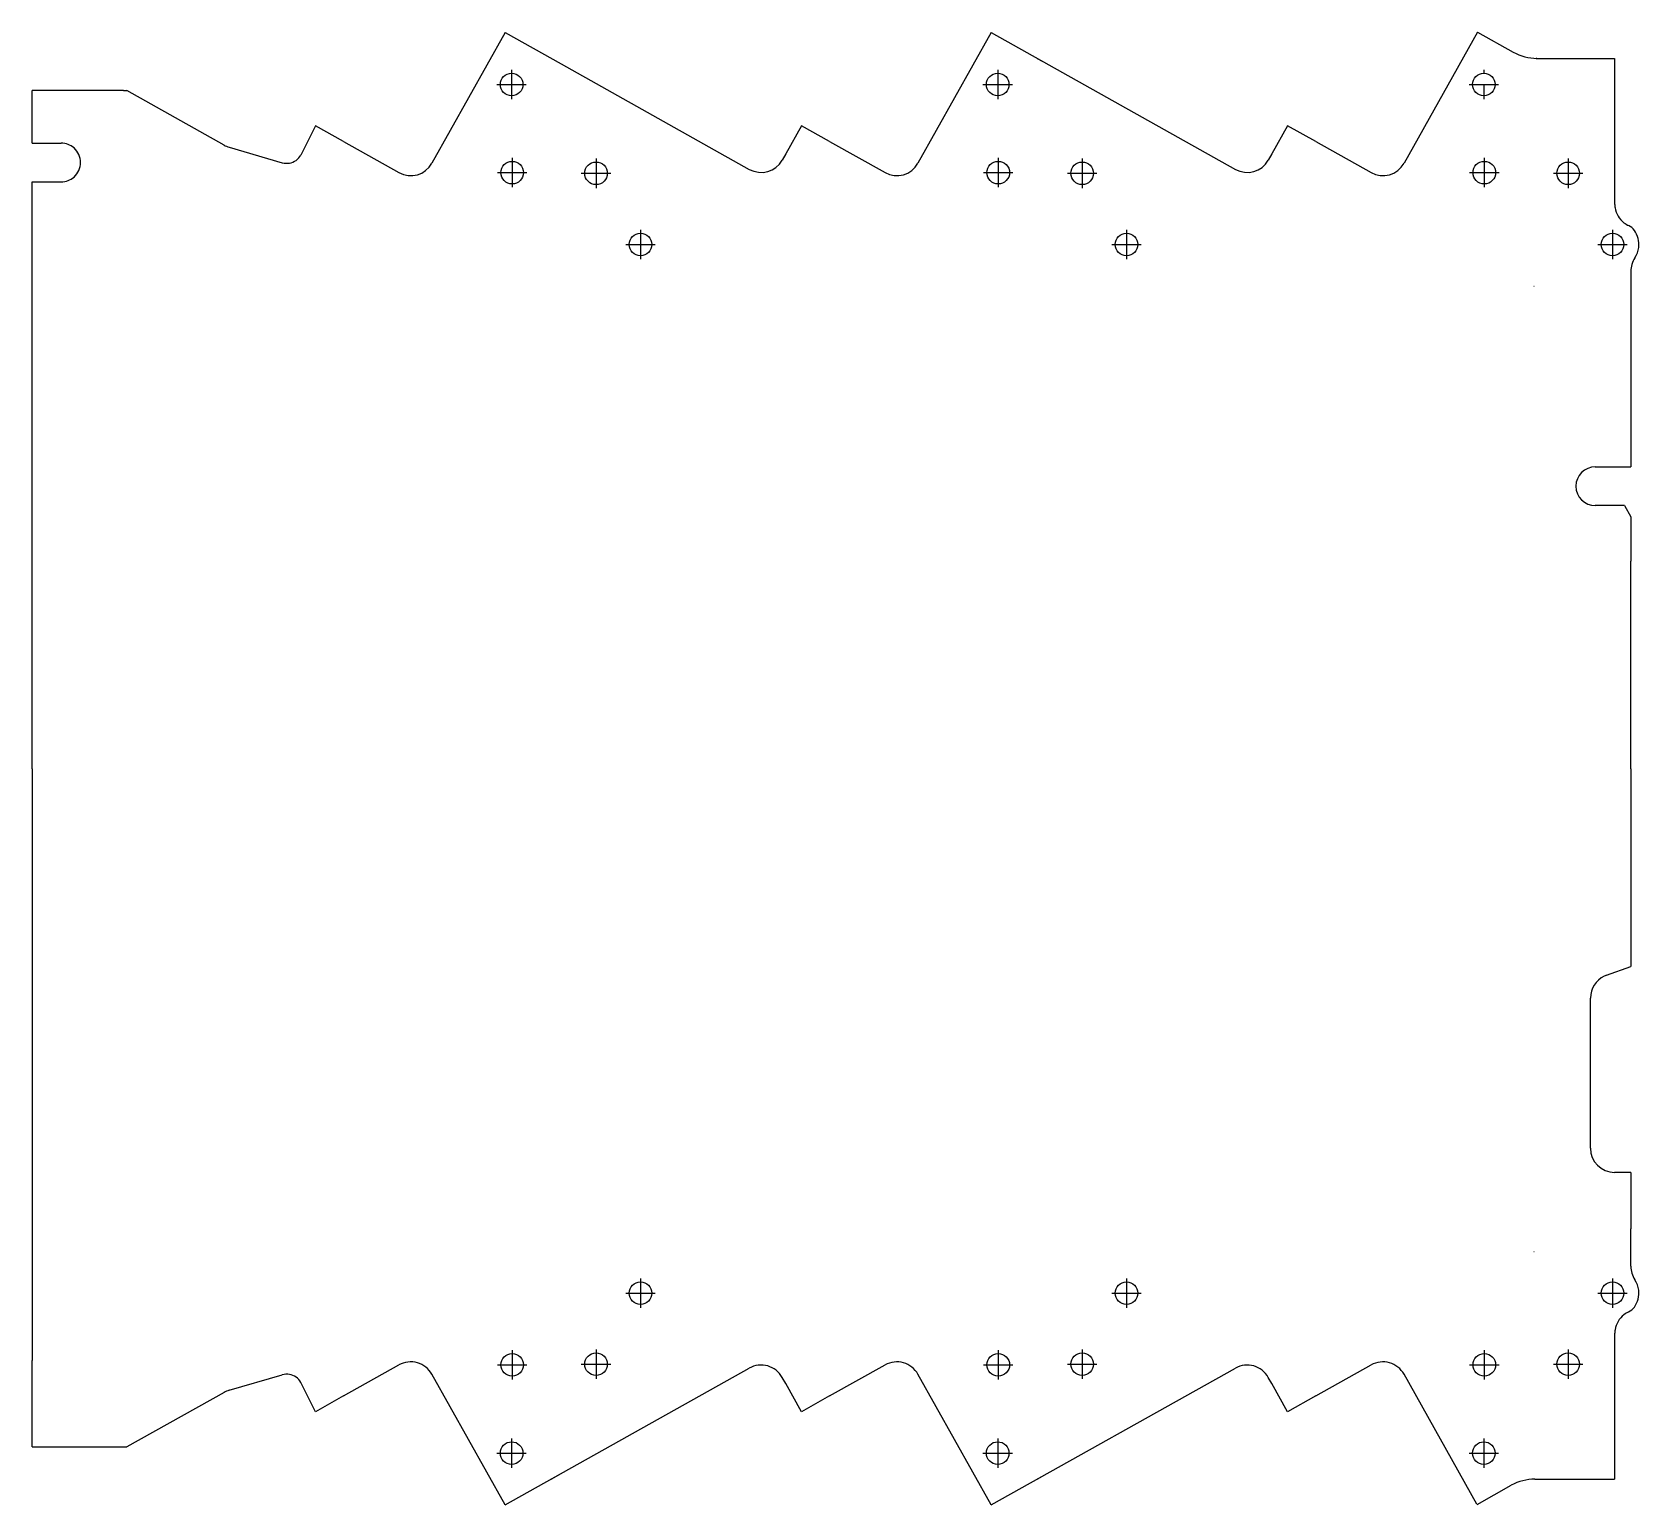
# Model space of a CAD drawing. Extents: x 52.3 to 151.8, y 136.5 to 227.7.
import ezdxf

# ---------------------------------------------------------------- set-up
doc = ezdxf.new("R2010")
doc.units = 0
doc.header["$MEASUREMENT"] = 0
doc.linetypes.add('DASHDOT', pattern=[18.5, 12, -3, 0.5, -3])
doc.layers.get('0').update_dxf_attribs({"true_color": 0xffffff})

msp = doc.modelspace()

# ---------------------------------------------------------------- linework, layer by layer
at = {"color": 7, "true_color": 0xffffff}
for p, q in [((81.58, 227.702), (77.049, 219.612)), ((81.58, 227.702), (85.046, 225.76)), ((111.68, 227.702), (107.149, 219.612)), ((111.68, 227.702), (126.804, 219.232)), ((141.798, 227.733), (137.249, 219.612)), ((141.798, 227.733), (144.016, 226.49)), ((114.526, 226.108), (115.146, 225.76)), ((114.526, 226.108), (114.526, 226.108)), ((145.44, 226.108), (150.292, 226.108)), ((145.482, 226.108), (145.44, 226.108)), ((150.292, 226.108), (150.292, 217.108)), ((85.046, 225.76), (96.704, 219.232)), ((52.292, 220.858), (52.292, 224.108)), ((57.942, 224.108), (52.292, 224.108)), ((57.942, 224.108), (58.159, 224.108)), ((64.175, 220.738), (58.159, 224.108)), ((71.58, 220.955), (75.008, 219.036)), ((101.68, 220.955), (105.108, 219.036)), ((131.78, 220.955), (135.208, 219.036)), ((52.292, 220.858), (54.092, 220.858)), ((64.488, 220.607), (67.783, 219.647)), ((129.061, 220.192), (128.845, 219.808)), ((52.292, 218.458), (54.092, 218.458)), ((52.292, 182.108), (52.292, 218.458)), ((145.292, 212.008), (145.3, 212.008)), ((151.292, 212.926), (151.292, 200.808)), ((149.092, 200.808), (151.292, 200.808)), ((150.892, 198.408), (149.092, 198.408)), ((150.892, 198.408), (151.292, 197.715)), ((151.292, 197.715), (151.292, 194.958)), ((151.292, 182.108), (151.292, 194.958)), ((52.292, 182.108), (52.292, 145.458)), ((151.292, 182.108), (151.292, 169.868)), ((149.779, 169.317), (151.292, 169.868)), ((148.792, 167.608), (148.792, 167.908)), ((148.792, 158.608), (148.792, 167.608)), ((151.292, 157.108), (150.292, 157.108)), ((151.292, 157.108), (151.292, 153.608)), ((151.292, 151.29), (151.292, 153.608)), ((145.292, 152.208), (145.3, 152.208)), ((150.292, 147.108), (150.292, 138.108)), ((52.292, 143.658), (52.292, 145.458)), ((64.488, 143.609), (67.783, 144.569)), ((71.58, 143.26), (75.008, 145.18)), ((81.58, 136.514), (77.049, 144.604)), ((81.58, 136.514), (96.704, 144.984)), ((98.961, 144.023), (98.745, 144.408)), ((101.68, 143.26), (105.108, 145.18)), ((111.68, 136.514), (107.149, 144.604)), ((111.68, 136.514), (126.804, 144.984)), ((129.061, 144.023), (128.845, 144.408)), ((131.78, 143.26), (135.208, 145.18)), ((141.756, 136.556), (137.249, 144.604)), ((52.292, 140.108), (52.292, 143.658)), ((64.175, 143.477), (58.159, 140.108)), ((52.292, 140.108), (57.942, 140.108)), ((57.942, 140.108), (58.159, 140.108)), ((84.426, 138.108), (85.046, 138.455)), ((114.526, 138.108), (115.146, 138.455)), ((141.768, 136.535), (143.893, 137.725)), ((145.359, 138.108), (145.44, 138.108)), ((145.44, 138.108), (150.292, 138.108))]:
    msp.add_line(p, q, dxfattribs=at)
at = {"color": 7, "linetype": 'DASHDOT', "true_color": 0xffffff}
for p, q in [((81.986, 225.404), (81.986, 223.584)), ((112.086, 225.404), (112.086, 223.584)), ((142.186, 225.404), (142.186, 225.194)), ((81.076, 224.494), (82.896, 224.494)), ((111.176, 224.494), (112.996, 224.494)), ((141.276, 224.494), (143.096, 224.494)), ((142.186, 224.494), (142.186, 223.584)), ((82.021, 219.94), (82.021, 218.12)), ((87.212, 219.898), (87.212, 218.078)), ((112.121, 219.94), (112.121, 218.12)), ((117.312, 219.898), (117.312, 218.078)), ((142.221, 219.94), (142.221, 218.12)), ((147.412, 219.898), (147.412, 218.078)), ((81.111, 219.03), (82.931, 219.03)), ((86.302, 218.988), (88.122, 218.988)), ((111.211, 219.03), (113.031, 219.03)), ((116.402, 218.988), (118.222, 218.988)), ((141.311, 219.03), (143.131, 219.03)), ((146.502, 218.988), (148.322, 218.988)), ((89.961, 215.494), (89.961, 213.674)), ((120.061, 215.494), (120.061, 213.674)), ((150.161, 215.494), (150.161, 213.674)), ((89.051, 214.584), (90.871, 214.584)), ((119.151, 214.584), (120.971, 214.584)), ((149.251, 214.584), (151.071, 214.584)), ((89.961, 150.542), (89.961, 148.722)), ((120.061, 150.542), (120.061, 148.722)), ((150.161, 150.542), (150.161, 148.722)), ((89.051, 149.632), (90.871, 149.632)), ((119.151, 149.632), (120.971, 149.632)), ((149.251, 149.632), (151.071, 149.632)), ((82.021, 146.095), (82.021, 144.275)), ((87.212, 146.137), (87.212, 144.317)), ((112.121, 146.095), (112.121, 144.275)), ((117.312, 146.137), (117.312, 144.317)), ((142.221, 146.095), (142.221, 144.275)), ((147.412, 146.137), (147.412, 144.317)), ((81.111, 145.185), (82.931, 145.185)), ((86.302, 145.227), (88.122, 145.227)), ((111.211, 145.185), (113.031, 145.185)), ((116.402, 145.227), (118.222, 145.227)), ((141.311, 145.185), (143.131, 145.185)), ((146.502, 145.227), (148.322, 145.227)), ((81.986, 140.632), (81.986, 138.812)), ((112.086, 140.632), (112.086, 138.812)), ((142.186, 140.632), (142.186, 138.812)), ((81.076, 139.722), (82.896, 139.722)), ((111.176, 139.722), (112.996, 139.722)), ((141.276, 139.722), (143.096, 139.722))]:
    msp.add_line(p, q, dxfattribs=at)
for p, q in [((69.835, 221.933), (68.935, 220.118)), ((71.58, 220.955), (69.835, 221.933)), ((99.935, 221.933), (98.961, 220.192)), ((101.68, 220.955), (99.935, 221.933)), ((130.035, 221.933), (129.061, 220.192)), ((131.78, 220.955), (130.035, 221.933)), ((98.961, 220.192), (98.745, 219.808)), ((69.835, 142.283), (68.935, 144.097)), ((99.935, 142.283), (98.961, 144.023)), ((130.035, 142.283), (129.061, 144.023)), ((71.58, 143.26), (69.835, 142.283)), ((101.68, 143.26), (99.935, 142.283)), ((131.78, 143.26), (130.035, 142.283))]:
    msp.add_line(p, q)
at = {"color": 7, "true_color": 0xffffff}
for centre in [(81.986, 224.494), (112.086, 224.494), (142.186, 224.494), (82.021, 219.03), (87.212, 218.988), (112.121, 219.03), (117.312, 218.988), (142.221, 219.03), (147.412, 218.988), (89.961, 214.584), (120.061, 214.584), (150.161, 214.584), (89.961, 149.632), (120.061, 149.632), (150.161, 149.632), (82.021, 145.185), (87.212, 145.227), (112.121, 145.185), (117.312, 145.227), (142.221, 145.185), (147.412, 145.227), (81.986, 139.722), (112.086, 139.722), (142.186, 139.722)]:
    msp.add_circle(centre, 0.7, dxfattribs=at)
for centre, start, end in [((145.482, 229.108), 240.75003, 270), ((145.359, 135.108), 90, 119.24999)]:
    msp.add_arc(centre, 3, start, end)
for centre, radius, start, end in [((54.092, 219.658), 1.2, 48.59038, 90), ((54.092, 219.658), 1.2, 311.40962, 48.59038), ((64.908, 222.047), 1.5, 240.75001, 253.75), ((68.063, 220.607), 1, 305.39425, 330.75001), ((68.063, 220.607), 1, 253.75, 305.39425), ((75.741, 220.345), 1.5, 240.75001, 330.75001), ((97.436, 220.541), 1.5, 240.75001, 330.75001), ((105.841, 220.345), 1.5, 240.75001, 330.75001), ((127.536, 220.541), 1.5, 240.75001, 330.75001), ((135.941, 220.345), 1.5, 240.75001, 330.75001), ((54.092, 219.658), 1.2, 270, 311.40962), ((151.792, 217.108), 1.5, 180, 189.80854), ((151.792, 217.108), 1.5, 189.80854, 232.00798), ((151.792, 217.108), 1.5, 232.00798, 245.09606), ((150.781, 214.931), 0.9, 35.3526, 65.09605), ((150.292, 214.584), 1.5, 353.03422, 35.3526), ((150.292, 214.584), 1.5, 326.44268, 353.03422), ((152.792, 212.926), 1.5, 163.59764, 180), ((152.792, 212.926), 1.5, 146.44269, 163.59764), ((149.092, 199.608), 1.2, 90, 270), ((150.292, 167.908), 1.5, 115.84193, 180), ((150.292, 167.908), 1.5, 110, 115.84193), ((150.292, 158.608), 1.5, 180, 270), ((152.792, 151.29), 1.5, 180, 196.40237), ((152.792, 151.29), 1.5, 196.40237, 213.55732), ((150.292, 149.632), 1.5, 6.96578, 33.55731), ((150.292, 149.632), 1.5, 324.6474, 6.96578), ((151.792, 147.108), 1.5, 127.99203, 170.19145), ((151.792, 147.108), 1.5, 114.90395, 127.99203), ((150.781, 149.285), 0.9, 294.90394, 324.6474), ((151.792, 147.108), 1.5, 170.19145, 180), ((75.741, 143.871), 1.5, 29.25, 119.25), ((105.841, 143.871), 1.5, 29.25, 119.25), ((135.941, 143.871), 1.5, 29.25, 119.25), ((68.063, 143.609), 1, 54.60575, 106.25), ((68.063, 143.609), 1, 29.25, 54.60575), ((97.436, 143.675), 1.5, 29.25, 119.25), ((127.536, 143.675), 1.5, 29.25, 119.25), ((64.908, 142.169), 1.5, 106.25, 119.25)]:
    msp.add_arc(centre, radius, start, end, dxfattribs=at)

doc.saveas('drawing.dxf')
